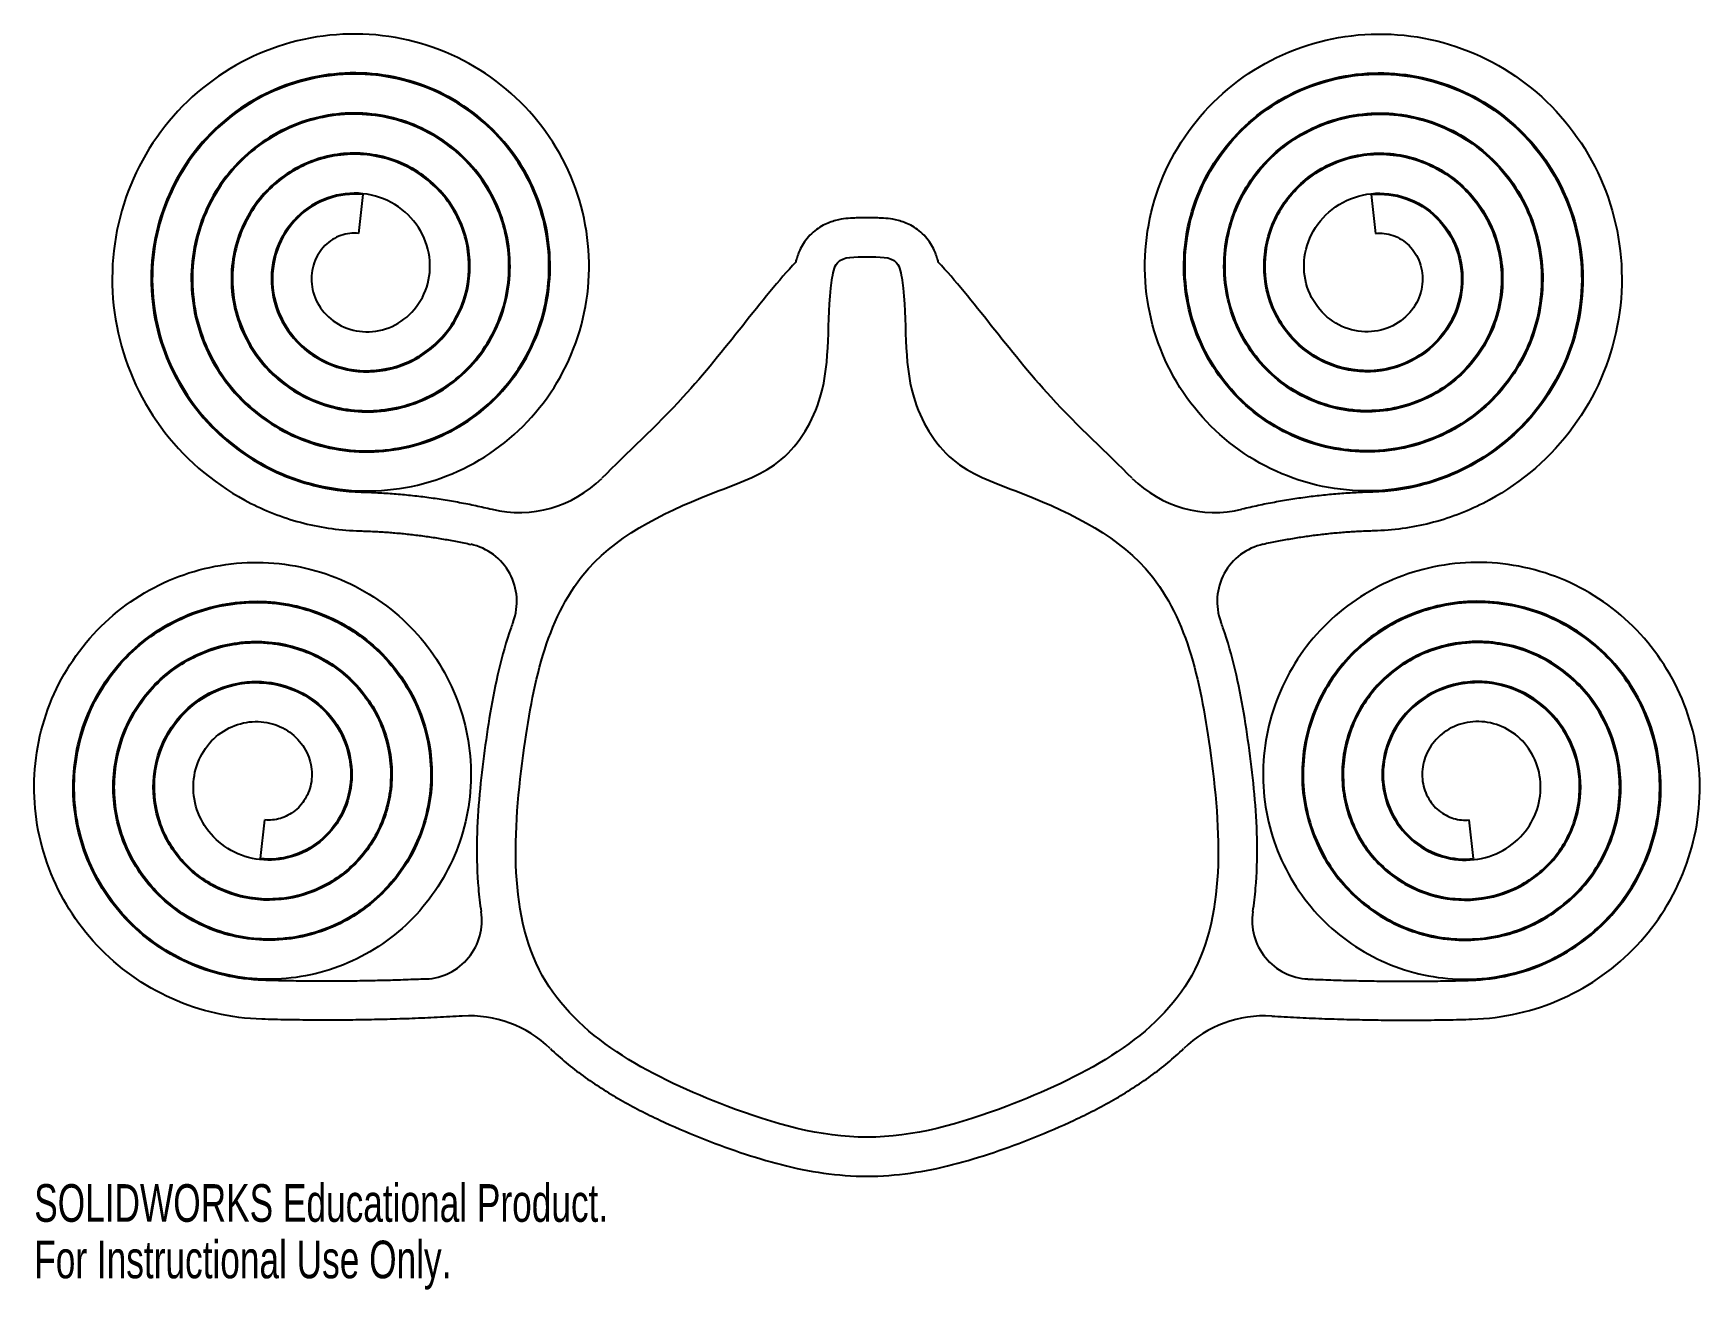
# Model space of a CAD drawing. Header units: millimetres. Extents: x -107 to 107, y -70 to 92.
import ezdxf

# ---------------------------------------------------------------- set-up
doc = ezdxf.new("R2010")
doc.units = ezdxf.units.MM
doc.styles.add('SLDTEXTSTYLE0', font='TXT', dxfattribs={"width": 0.7})

msp = doc.modelspace()

# ---------------------------------------------------------------- linework, layer by layer
at = {"color": 7, "linetype": 'Continuous', "lineweight": 25}
for p, q in [((-64.73, 70.99), (-65.27, 66.01)), ((64.73, 70.99), (65.27, 66.01)), ((-77.87, -14.24), (-77.32, -9.26)), ((77.87, -14.24), (77.32, -9.26))]:
    msp.add_line(p, q, dxfattribs=at)
for centre, radius, start, end in [((-44.65, 45.2), 15, 256.5421, 314.9109), ((44.65, 45.2), 15, 225.0891, 283.4579), ((-52.45, 18.78), 7.5, 339.5434, 77.7085), ((52.45, 18.78), 7.5, 102.2915, 200.4566), ((-56.95, -22.19), 7.5, 272.5743, 8.8337), ((56.95, -22.19), 7.5, 171.1663, 267.4257), ((-51.06, -49.42), 15, 46.0798, 93.4545), ((51.06, -49.42), 15, 86.5455, 133.9202)]:
    msp.add_arc(centre, radius, start, end, dxfattribs=at)
for points, knots in [([(-64.73, 70.99), (-66.22, 71.15), (-69.27, 70.8), (-73.36, 68.26), (-76.03, 64.07), (-76.65, 58.98), (-74.96, 53.96), (-71.16, 50.05), (-65.9, 48.09), (-60.14, 48.6), (-55.02, 51.62), (-51.61, 56.68), (-50.68, 62.88), (-52.55, 69.04), (-57, 73.91), (-63.25, 76.47), (-70.16, 76.08), (-76.38, 72.69), (-80.64, 66.82), (-82, 59.53), (-80.06, 52.21), (-75.06, 46.3), (-67.86, 43.04), (-59.8, 43.19), (-52.43, 46.85), (-47.23, 53.44), (-45.33, 61.78), (-47.23, 70.29), (-52.69, 77.3), (-60.77, 81.37), (-69.98, 81.58), (-78.54, 77.77), (-84.75, 70.53), (-87.3, 61.17), (-85.57, 51.45), (-79.75, 43.29), (-70.85, 38.32), (-60.51, 37.63), (-50.73, 41.49), (-43.43, 49.29), (-40.12, 59.62), (-41.58, 70.54), (-47.65, 79.92), (-57.3, 85.88), (-68.73, 87.15), (-79.76, 83.35), (-88.22, 75.09), (-92.39, 63.84), (-91.33, 51.73), (-85.1, 41.1), (-74.79, 34.06), (-62.29, 32.09), (-50, 35.71), (-40.31, 44.34), (-35.19, 56.44), (-35.75, 69.73), (-42.01, 81.66), (-52.91, 89.85), (-66.42, 92.62), (-79.98, 89.31), (-90.95, 80.4), (-97.12, 67.52), (-97.19, 53.07), (-90.99, 39.83), (-81.5, 31.98), (-72.37, 28.56), (-67.5, 27.89), (-65.07, 27.83)], [0, 0, 0, 0, 0.015625, 0.03125, 0.046875, 0.0625, 0.078125, 0.09375, 0.109375, 0.125, 0.140625, 0.15625, 0.171875, 0.1875, 0.203125, 0.21875, 0.234375, 0.25, 0.265625, 0.28125, 0.296875, 0.3125, 0.328125, 0.34375, 0.359375, 0.375, 0.390625, 0.40625, 0.421875, 0.4375, 0.453125, 0.46875, 0.484375, 0.5, 0.515625, 0.53125, 0.546875, 0.5625, 0.578125, 0.59375, 0.609375, 0.625, 0.640625, 0.65625, 0.671875, 0.6875, 0.703125, 0.71875, 0.734375, 0.75, 0.765625, 0.78125, 0.796875, 0.8125, 0.828125, 0.84375, 0.859375, 0.875, 0.890625, 0.90625, 0.921875, 0.9375, 0.953125, 0.96875, 0.984375, 0.992188, 1, 1, 1, 1]), ([(64.73, 70.99), (66.22, 71.15), (69.27, 70.8), (73.36, 68.26), (76.03, 64.07), (76.65, 58.98), (74.96, 53.96), (71.16, 50.05), (65.9, 48.09), (60.14, 48.6), (55.02, 51.62), (51.61, 56.68), (50.68, 62.88), (52.55, 69.04), (57, 73.91), (63.25, 76.47), (70.16, 76.08), (76.38, 72.69), (80.64, 66.82), (82, 59.53), (80.06, 52.21), (75.06, 46.3), (67.86, 43.04), (59.8, 43.19), (52.43, 46.85), (47.23, 53.44), (45.33, 61.78), (47.23, 70.29), (52.69, 77.3), (60.77, 81.37), (69.98, 81.58), (78.54, 77.77), (84.75, 70.53), (87.3, 61.17), (85.57, 51.45), (79.75, 43.29), (70.85, 38.32), (60.51, 37.63), (50.73, 41.49), (43.43, 49.29), (40.12, 59.62), (41.58, 70.54), (47.65, 79.92), (57.3, 85.88), (68.73, 87.15), (79.76, 83.35), (88.22, 75.09), (92.39, 63.84), (91.33, 51.73), (85.1, 41.1), (74.79, 34.06), (62.29, 32.09), (50, 35.71), (40.31, 44.34), (35.19, 56.44), (35.75, 69.73), (42.01, 81.66), (52.91, 89.85), (66.42, 92.62), (79.98, 89.31), (90.95, 80.4), (97.12, 67.52), (97.19, 53.07), (90.99, 39.83), (81.5, 31.98), (72.37, 28.56), (67.5, 27.89), (65.07, 27.83)], [0, 0, 0, 0, 0.015625, 0.03125, 0.046875, 0.0625, 0.078125, 0.09375, 0.109375, 0.125, 0.140625, 0.15625, 0.171875, 0.1875, 0.203125, 0.21875, 0.234375, 0.25, 0.265625, 0.28125, 0.296875, 0.3125, 0.328125, 0.34375, 0.359375, 0.375, 0.390625, 0.40625, 0.421875, 0.4375, 0.453125, 0.46875, 0.484375, 0.5, 0.515625, 0.53125, 0.546875, 0.5625, 0.578125, 0.59375, 0.609375, 0.625, 0.640625, 0.65625, 0.671875, 0.6875, 0.703125, 0.71875, 0.734375, 0.75, 0.765625, 0.78125, 0.796875, 0.8125, 0.828125, 0.84375, 0.859375, 0.875, 0.890625, 0.90625, 0.921875, 0.9375, 0.953125, 0.96875, 0.984375, 0.992188, 1, 1, 1, 1]), ([(-65.27, 66.01), (-66.03, 66.1), (-67.56, 65.93), (-69.71, 64.6), (-71.15, 62.35), (-71.51, 59.52), (-70.56, 56.67), (-68.35, 54.38), (-65.23, 53.21), (-61.74, 53.51), (-58.58, 55.37), (-56.43, 58.54), (-55.83, 62.49), (-57.04, 66.47), (-59.94, 69.67), (-64.09, 71.37), (-68.73, 71.11), (-72.96, 68.81), (-75.89, 64.79), (-76.84, 59.74), (-75.48, 54.61), (-71.95, 50.43), (-66.83, 48.1), (-61.03, 48.2), (-55.69, 50.85), (-51.9, 55.66), (-50.5, 61.79), (-51.9, 68.08), (-55.96, 73.3), (-62.01, 76.35), (-68.95, 76.52), (-75.44, 73.63), (-80.18, 68.12), (-82.14, 60.94), (-80.81, 53.46), (-76.31, 47.14), (-69.39, 43.28), (-61.32, 42.73), (-53.64, 45.76), (-47.89, 51.9), (-45.27, 60.07), (-46.42, 68.74), (-51.26, 76.22), (-58.98, 80.99), (-68.15, 82.02), (-77.04, 78.96), (-83.89, 72.28), (-87.27, 63.16), (-86.41, 53.31), (-81.33, 44.63), (-72.89, 38.87), (-62.63, 37.25), (-52.51, 40.22), (-44.52, 47.34), (-40.27, 57.36), (-40.73, 68.39), (-45.94, 78.3), (-55.03, 85.14), (-66.32, 87.46), (-77.68, 84.68), (-86.89, 77.21), (-92.08, 66.37), (-92.14, 54.18), (-86.91, 43), (-78.87, 36.35), (-71.14, 33.45), (-67, 32.88), (-64.93, 32.82)], [0, 0, 0, 0, 0.015625, 0.03125, 0.046875, 0.0625, 0.078125, 0.09375, 0.109375, 0.125, 0.140625, 0.15625, 0.171875, 0.1875, 0.203125, 0.21875, 0.234375, 0.25, 0.265625, 0.28125, 0.296875, 0.3125, 0.328125, 0.34375, 0.359375, 0.375, 0.390625, 0.40625, 0.421875, 0.4375, 0.453125, 0.46875, 0.484375, 0.5, 0.515625, 0.53125, 0.546875, 0.5625, 0.578125, 0.59375, 0.609375, 0.625, 0.640625, 0.65625, 0.671875, 0.6875, 0.703125, 0.71875, 0.734375, 0.75, 0.765625, 0.78125, 0.796875, 0.8125, 0.828125, 0.84375, 0.859375, 0.875, 0.890625, 0.90625, 0.921875, 0.9375, 0.953125, 0.96875, 0.984375, 0.992188, 1, 1, 1, 1]), ([(65.27, 66.01), (66.03, 66.1), (67.56, 65.93), (69.71, 64.6), (71.15, 62.35), (71.51, 59.52), (70.56, 56.67), (68.35, 54.38), (65.23, 53.21), (61.74, 53.51), (58.58, 55.37), (56.43, 58.54), (55.83, 62.49), (57.04, 66.47), (59.94, 69.67), (64.09, 71.37), (68.73, 71.11), (72.96, 68.81), (75.89, 64.79), (76.84, 59.74), (75.48, 54.61), (71.95, 50.43), (66.83, 48.1), (61.03, 48.2), (55.69, 50.85), (51.9, 55.66), (50.5, 61.79), (51.9, 68.08), (55.96, 73.3), (62.01, 76.35), (68.95, 76.52), (75.44, 73.63), (80.18, 68.12), (82.14, 60.94), (80.81, 53.46), (76.31, 47.14), (69.39, 43.28), (61.32, 42.73), (53.64, 45.76), (47.89, 51.9), (45.27, 60.07), (46.42, 68.74), (51.26, 76.22), (58.98, 80.99), (68.15, 82.02), (77.04, 78.96), (83.89, 72.28), (87.27, 63.16), (86.41, 53.31), (81.33, 44.63), (72.89, 38.87), (62.63, 37.25), (52.51, 40.22), (44.52, 47.34), (40.27, 57.36), (40.73, 68.39), (45.94, 78.3), (55.03, 85.14), (66.32, 87.46), (77.68, 84.68), (86.89, 77.21), (92.08, 66.37), (92.14, 54.18), (86.91, 43), (78.87, 36.35), (71.14, 33.45), (67, 32.88), (64.93, 32.82)], [0, 0, 0, 0, 0.015625, 0.03125, 0.046875, 0.0625, 0.078125, 0.09375, 0.109375, 0.125, 0.140625, 0.15625, 0.171875, 0.1875, 0.203125, 0.21875, 0.234375, 0.25, 0.265625, 0.28125, 0.296875, 0.3125, 0.328125, 0.34375, 0.359375, 0.375, 0.390625, 0.40625, 0.421875, 0.4375, 0.453125, 0.46875, 0.484375, 0.5, 0.515625, 0.53125, 0.546875, 0.5625, 0.578125, 0.59375, 0.609375, 0.625, 0.640625, 0.65625, 0.671875, 0.6875, 0.703125, 0.71875, 0.734375, 0.75, 0.765625, 0.78125, 0.796875, 0.8125, 0.828125, 0.84375, 0.859375, 0.875, 0.890625, 0.90625, 0.921875, 0.9375, 0.953125, 0.96875, 0.984375, 0.992188, 1, 1, 1, 1]), ([(9.15, 62.34), (9.13, 62.44), (8.99, 62.95), (8.7, 63.79), (8.07, 64.91), (7.35, 65.81), (6.49, 66.55), (5.33, 67.26), (3.98, 67.73), (2.66, 67.94), (1.59, 68), (0.69, 68), (0, 68), (-0.69, 68), (-1.59, 68), (-2.66, 67.94), (-3.98, 67.73), (-5.33, 67.26), (-6.49, 66.55), (-7.35, 65.81), (-8.07, 64.91), (-8.7, 63.79), (-8.99, 62.95), (-9.13, 62.44), (-9.15, 62.34)], [0.98390318, 0.98390318, 0.98390318, 0.98390318, 0.984375, 0.98632812, 0.98730469, 0.98828125, 0.98925781, 0.99023438, 0.9921875, 0.99414062, 0.99609375, 0.99804688, 1, 1.00195312, 1.00390625, 1.00585938, 1.0078125, 1.00976562, 1.01074219, 1.01171875, 1.01269531, 1.01367188, 1.015625, 1.01609682, 1.01609682, 1.01609682, 1.01609682]), ([(0, 63), (-1.53, 63), (-3.99, 63.16), (-5.35, 55.27), (-4.15, 46.81), (-10.24, 36.15), (-22.37, 31.94), (-39.51, 23.95), (-45.01, -1.71), (-46.72, -32.35), (-21.1, -45.69), (0, -51.7), (21.1, -45.69), (46.72, -32.35), (45.01, -1.71), (39.51, 23.95), (22.37, 31.94), (10.24, 36.15), (4.15, 46.81), (5.35, 55.27), (3.99, 63.16), (1.53, 63), (0, 63)], [0, 0, 0, 0, 0.012029, 0.019387, 0.066378, 0.095785, 0.123665, 0.184474, 0.260641, 0.354547, 0.442523, 0.5, 0.557477, 0.645453, 0.739359, 0.815526, 0.876335, 0.904215, 0.933622, 0.980613, 0.987971, 1, 1, 1, 1]), ([(-9.15, 62.34), (-13.48, 57.71), (-21.11, 46.69), (-30.9, 37.73), (-34.06, 34.58)], [0.7722267, 0.7722267, 0.7722267, 0.7722267, 0.8663339, 0.9260565, 0.9260565, 0.9260565, 0.9260565]), ([(34.06, 34.58), (30.9, 37.73), (21.11, 46.69), (13.48, 57.71), (9.15, 62.34)], [0.4803641, 0.4803641, 0.4803641, 0.4803641, 0.5400867, 0.6341939, 0.6341939, 0.6341939, 0.6341939]), ([(-77.67, -34.85), (-79.66, -34.79), (-83.66, -34.28), (-91.23, -31.74), (-99.41, -25.9), (-105.73, -15.77), (-107.67, -4.13), (-105.03, 7.25), (-98.31, 16.64), (-88.61, 22.67), (-77.47, 24.5), (-66.6, 21.96), (-57.64, 15.52), (-51.9, 6.26), (-50.16, -4.38), (-52.61, -14.74), (-58.76, -23.27), (-67.6, -28.73), (-77.73, -30.36), (-87.59, -28.02), (-95.69, -22.15), (-100.86, -13.73), (-102.38, -4.11), (-100.14, 5.24), (-94.56, 12.91), (-86.57, 17.79), (-77.45, 19.22), (-68.6, 17.07), (-61.36, 11.77), (-56.77, 4.21), (-55.45, -4.4), (-57.5, -12.74), (-62.51, -19.55), (-69.65, -23.86), (-77.76, -25.08), (-85.59, -23.12), (-91.97, -18.39), (-95.98, -11.69), (-97.1, -4.08), (-95.24, 3.25), (-90.8, 9.2), (-84.51, 12.92), (-77.41, 13.93), (-70.59, 12.17), (-65.07, 8.01), (-61.64, 2.15), (-60.73, -4.44), (-62.4, -10.76), (-66.28, -15.85), (-71.71, -18.99), (-77.8, -19.79), (-83.61, -18.22), (-88.27, -14.62), (-91.12, -9.61), (-91.81, -4.02), (-90.34, 1.28), (-87.01, 5.5), (-82.43, 8.06), (-77.34, 8.64), (-72.55, 7.26), (-68.76, 4.21), (-66.49, 0.05), (-66.02, -4.53), (-67.32, -8.82), (-70.09, -12.18), (-73.84, -14.14), (-76.54, -14.38), (-77.87, -14.24)], [0, 0, 0, 0, 0.007812, 0.015625, 0.03125, 0.046875, 0.0625, 0.078125, 0.09375, 0.109375, 0.125, 0.140625, 0.15625, 0.171875, 0.1875, 0.203125, 0.21875, 0.234375, 0.25, 0.265625, 0.28125, 0.296875, 0.3125, 0.328125, 0.34375, 0.359375, 0.375, 0.390625, 0.40625, 0.421875, 0.4375, 0.453125, 0.46875, 0.484375, 0.5, 0.515625, 0.53125, 0.546875, 0.5625, 0.578125, 0.59375, 0.609375, 0.625, 0.640625, 0.65625, 0.671875, 0.6875, 0.703125, 0.71875, 0.734375, 0.75, 0.765625, 0.78125, 0.796875, 0.8125, 0.828125, 0.84375, 0.859375, 0.875, 0.890625, 0.90625, 0.921875, 0.9375, 0.953125, 0.96875, 0.984375, 1, 1, 1, 1]), ([(77.67, -34.85), (79.66, -34.79), (83.66, -34.28), (91.23, -31.74), (99.41, -25.9), (105.73, -15.77), (107.67, -4.13), (105.03, 7.25), (98.31, 16.64), (88.61, 22.67), (77.47, 24.5), (66.6, 21.96), (57.64, 15.52), (51.9, 6.26), (50.16, -4.38), (52.61, -14.74), (58.76, -23.27), (67.6, -28.73), (77.73, -30.36), (87.59, -28.02), (95.69, -22.15), (100.86, -13.73), (102.38, -4.11), (100.14, 5.24), (94.56, 12.91), (86.57, 17.79), (77.45, 19.22), (68.6, 17.07), (61.36, 11.77), (56.77, 4.21), (55.45, -4.4), (57.5, -12.74), (62.51, -19.55), (69.65, -23.86), (77.76, -25.08), (85.59, -23.12), (91.97, -18.39), (95.98, -11.69), (97.1, -4.08), (95.24, 3.25), (90.8, 9.2), (84.51, 12.92), (77.41, 13.93), (70.59, 12.17), (65.07, 8.01), (61.64, 2.15), (60.73, -4.44), (62.4, -10.76), (66.28, -15.85), (71.71, -18.99), (77.8, -19.79), (83.61, -18.22), (88.27, -14.62), (91.12, -9.61), (91.81, -4.02), (90.34, 1.28), (87.01, 5.5), (82.43, 8.06), (77.34, 8.64), (72.55, 7.26), (68.76, 4.21), (66.49, 0.05), (66.02, -4.53), (67.32, -8.82), (70.09, -12.18), (73.84, -14.14), (76.54, -14.38), (77.87, -14.24)], [0, 0, 0, 0, 0.007812, 0.015625, 0.03125, 0.046875, 0.0625, 0.078125, 0.09375, 0.109375, 0.125, 0.140625, 0.15625, 0.171875, 0.1875, 0.203125, 0.21875, 0.234375, 0.25, 0.265625, 0.28125, 0.296875, 0.3125, 0.328125, 0.34375, 0.359375, 0.375, 0.390625, 0.40625, 0.421875, 0.4375, 0.453125, 0.46875, 0.484375, 0.5, 0.515625, 0.53125, 0.546875, 0.5625, 0.578125, 0.59375, 0.609375, 0.625, 0.640625, 0.65625, 0.671875, 0.6875, 0.703125, 0.71875, 0.734375, 0.75, 0.765625, 0.78125, 0.796875, 0.8125, 0.828125, 0.84375, 0.859375, 0.875, 0.890625, 0.90625, 0.921875, 0.9375, 0.953125, 0.96875, 0.984375, 1, 1, 1, 1]), ([(-77.52, -29.85), (-79.19, -29.8), (-82.53, -29.37), (-88.85, -27.25), (-95.68, -22.38), (-100.93, -13.95), (-102.54, -4.29), (-100.35, 5.14), (-94.79, 12.9), (-86.8, 17.87), (-77.63, 19.38), (-68.72, 17.29), (-61.39, 12.02), (-56.7, 4.45), (-55.29, -4.21), (-57.28, -12.62), (-62.26, -19.52), (-69.39, -23.92), (-77.55, -25.23), (-85.45, -23.35), (-91.93, -18.66), (-96.05, -11.95), (-97.26, -4.3), (-95.48, 3.1), (-91.07, 9.15), (-84.79, 12.98), (-77.65, 14.09), (-70.76, 12.41), (-65.14, 8.3), (-61.59, 2.45), (-60.57, -4.18), (-62.15, -10.57), (-65.98, -15.77), (-71.39, -19.03), (-77.52, -19.95), (-83.41, -18.48), (-88.17, -14.94), (-91.15, -9.95), (-91.97, -4.33), (-90.61, 1.05), (-87.36, 5.39), (-82.8, 8.09), (-77.69, 8.81), (-72.81, 7.55), (-68.9, 4.59), (-66.48, 0.46), (-65.86, -4.14), (-67.01, -8.51), (-69.68, -12), (-73.37, -14.14), (-77.47, -14.67), (-81.34, -13.62), (-84.4, -11.24), (-86.25, -7.98), (-86.69, -4.39), (-85.75, -1.03), (-83.67, 1.61), (-80.84, 3.18), (-77.76, 3.53), (-74.9, 2.7), (-72.69, 0.91), (-71.39, -1.48), (-71.13, -4.06), (-71.85, -6.41), (-73.34, -8.2), (-75.3, -9.22), (-76.65, -9.34), (-77.32, -9.26)], [0, 0, 0, 0, 0.007812, 0.015625, 0.03125, 0.046875, 0.0625, 0.078125, 0.09375, 0.109375, 0.125, 0.140625, 0.15625, 0.171875, 0.1875, 0.203125, 0.21875, 0.234375, 0.25, 0.265625, 0.28125, 0.296875, 0.3125, 0.328125, 0.34375, 0.359375, 0.375, 0.390625, 0.40625, 0.421875, 0.4375, 0.453125, 0.46875, 0.484375, 0.5, 0.515625, 0.53125, 0.546875, 0.5625, 0.578125, 0.59375, 0.609375, 0.625, 0.640625, 0.65625, 0.671875, 0.6875, 0.703125, 0.71875, 0.734375, 0.75, 0.765625, 0.78125, 0.796875, 0.8125, 0.828125, 0.84375, 0.859375, 0.875, 0.890625, 0.90625, 0.921875, 0.9375, 0.953125, 0.96875, 0.984375, 1, 1, 1, 1]), ([(77.52, -29.85), (79.19, -29.8), (82.53, -29.37), (88.85, -27.25), (95.68, -22.38), (100.93, -13.95), (102.54, -4.29), (100.35, 5.14), (94.79, 12.9), (86.8, 17.87), (77.63, 19.38), (68.72, 17.29), (61.39, 12.02), (56.7, 4.45), (55.29, -4.21), (57.28, -12.62), (62.26, -19.52), (69.39, -23.92), (77.55, -25.23), (85.45, -23.35), (91.93, -18.66), (96.05, -11.95), (97.26, -4.3), (95.48, 3.1), (91.07, 9.15), (84.79, 12.98), (77.65, 14.09), (70.76, 12.41), (65.14, 8.3), (61.59, 2.45), (60.57, -4.18), (62.15, -10.57), (65.98, -15.77), (71.39, -19.03), (77.52, -19.95), (83.41, -18.48), (88.17, -14.94), (91.15, -9.95), (91.97, -4.33), (90.61, 1.05), (87.36, 5.39), (82.8, 8.09), (77.69, 8.81), (72.81, 7.55), (68.9, 4.59), (66.48, 0.46), (65.86, -4.14), (67.01, -8.51), (69.68, -12), (73.37, -14.14), (77.47, -14.67), (81.34, -13.62), (84.4, -11.24), (86.25, -7.98), (86.69, -4.39), (85.75, -1.03), (83.67, 1.61), (80.84, 3.18), (77.76, 3.53), (74.9, 2.7), (72.69, 0.91), (71.39, -1.48), (71.13, -4.06), (71.85, -6.41), (73.34, -8.2), (75.3, -9.22), (76.65, -9.34), (77.32, -9.26)], [0, 0, 0, 0, 0.007812, 0.015625, 0.03125, 0.046875, 0.0625, 0.078125, 0.09375, 0.109375, 0.125, 0.140625, 0.15625, 0.171875, 0.1875, 0.203125, 0.21875, 0.234375, 0.25, 0.265625, 0.28125, 0.296875, 0.3125, 0.328125, 0.34375, 0.359375, 0.375, 0.390625, 0.40625, 0.421875, 0.4375, 0.453125, 0.46875, 0.484375, 0.5, 0.515625, 0.53125, 0.546875, 0.5625, 0.578125, 0.59375, 0.609375, 0.625, 0.640625, 0.65625, 0.671875, 0.6875, 0.703125, 0.71875, 0.734375, 0.75, 0.765625, 0.78125, 0.796875, 0.8125, 0.828125, 0.84375, 0.859375, 0.875, 0.890625, 0.90625, 0.921875, 0.9375, 0.953125, 0.96875, 0.984375, 1, 1, 1, 1]), ([(-45.43, 16.15), (-45.52, 15.91), (-46.25, 13.89), (-47.35, 10.01), (-48.42, 4.45), (-49.22, -1.05), (-49.86, -6.67), (-50.17, -12.36), (-50.03, -17.17), (-49.69, -20.04), (-49.54, -21.04)], [0.2166129, 0.2166129, 0.2166129, 0.2166129, 0.21875, 0.234375, 0.25, 0.265625, 0.28125, 0.296875, 0.3125, 0.3208768, 0.3208768, 0.3208768, 0.3208768]), ([(49.54, -21.04), (49.69, -20.04), (50.03, -17.17), (50.17, -12.36), (49.86, -6.67), (49.22, -1.05), (48.42, 4.45), (47.35, 10.01), (46.25, 13.89), (45.52, 15.91), (45.43, 16.15)], [0.6791232, 0.6791232, 0.6791232, 0.6791232, 0.6875, 0.703125, 0.71875, 0.734375, 0.75, 0.765625, 0.78125, 0.7833871, 0.7833871, 0.7833871, 0.7833871]), ([(-40.65, -38.62), (-39.34, -39.88), (-36.46, -42.25), (-31.7, -45.27), (-26.61, -47.87), (-21.42, -50.08), (-16.29, -51.99), (-11.01, -53.6), (-5.61, -54.71), (0, -55.15), (5.61, -54.71), (11.01, -53.6), (16.29, -51.99), (21.42, -50.08), (26.61, -47.87), (31.7, -45.27), (36.46, -42.25), (39.34, -39.88), (40.65, -38.62)], [0.3756643, 0.3756643, 0.3756643, 0.3756643, 0.390625, 0.40625, 0.421875, 0.4375, 0.453125, 0.46875, 0.484375, 0.5, 0.515625, 0.53125, 0.546875, 0.5625, 0.578125, 0.59375, 0.609375, 0.6243357, 0.6243357, 0.6243357, 0.6243357])]:
    msp.add_open_spline(points, degree=3, knots=knots, dxfattribs=at)
for points in [[(-64.93, 32.82), (-56.43, 32.6), (-48.14, 30.61)], [(64.93, 32.82), (56.43, 32.6), (48.14, 30.61)], [(-65.07, 27.83), (-57.89, 27.64), (-50.86, 26.1)], [(65.07, 27.83), (57.89, 27.64), (50.86, 26.1)], [(-56.61, -29.69), (-67.07, -30.16), (-77.52, -29.85)], [(56.61, -29.69), (67.07, -30.16), (77.52, -29.85)], [(-51.96, -34.45), (-64.81, -35.22), (-77.67, -34.85)], [(51.96, -34.45), (64.81, -35.22), (77.67, -34.85)]]:
    msp.add_open_spline(points, degree=2, dxfattribs=at)

# ---------------------------------------------------------------- texts
at = {"color": 7, "linetype": 'Continuous', "char_height": 4.8336, "attachment_point": 1, "style": 'SLDTEXTSTYLE0'}
for s, insert in [('SOLIDWORKS Educational Product.', (-106.91, -56.02)), ('For Instructional Use Only.', (-106.91, -63.27))]:
    msp.add_mtext(s, dxfattribs=dict(at, insert=insert))

doc.saveas('drawing.dxf')
